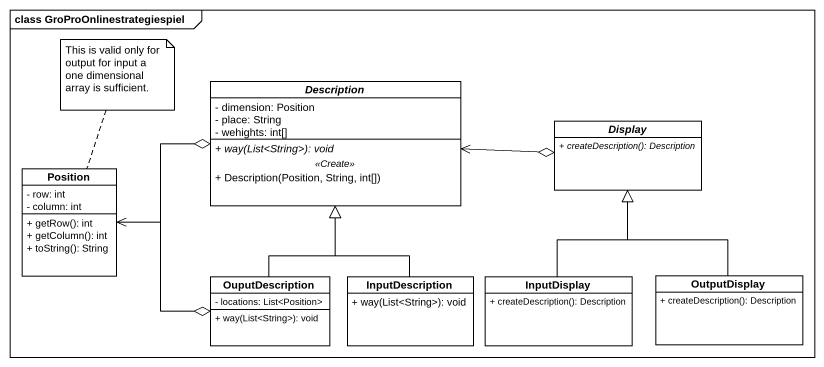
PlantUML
@startuml
mainframe class GroProOnlinestrategiespiel
hide circle
hide empty members
skinparam classAttributeIconSize 0
abstract class Description {
  - dimension: Position
  - place: String
  - wehights: int[]
  --
  {abstract} + way(List<String>): void
  .. <<Create>> ..
  + Description(Position, String, int[])
}
abstract class Display {
  {abstract} + createDescription(): Description
}
class Position {
  - row: int
  - column: int
  + getRow(): int
  + getColumn(): int
  + toString(): String
}
class OuputDescription {
  - locations: List<Position>
  + way(List<String>): void
}
class InputDescription {
  + way(List<String>): void
}
class InputDisplay {
  + createDescription(): Description
}
class OutputDisplay {
  + createDescription(): Description
}
Description <-right-o Display
Position <-right-o Description
Position <-right-o OuputDescription
OuputDescription -up-|> Description
InputDescription -up-|> Description
InputDisplay -up-|> Display
OutputDisplay -up-|> Display
note top of Position : This is valid only for output for input a one dimensional array is sufficient.
@enduml
